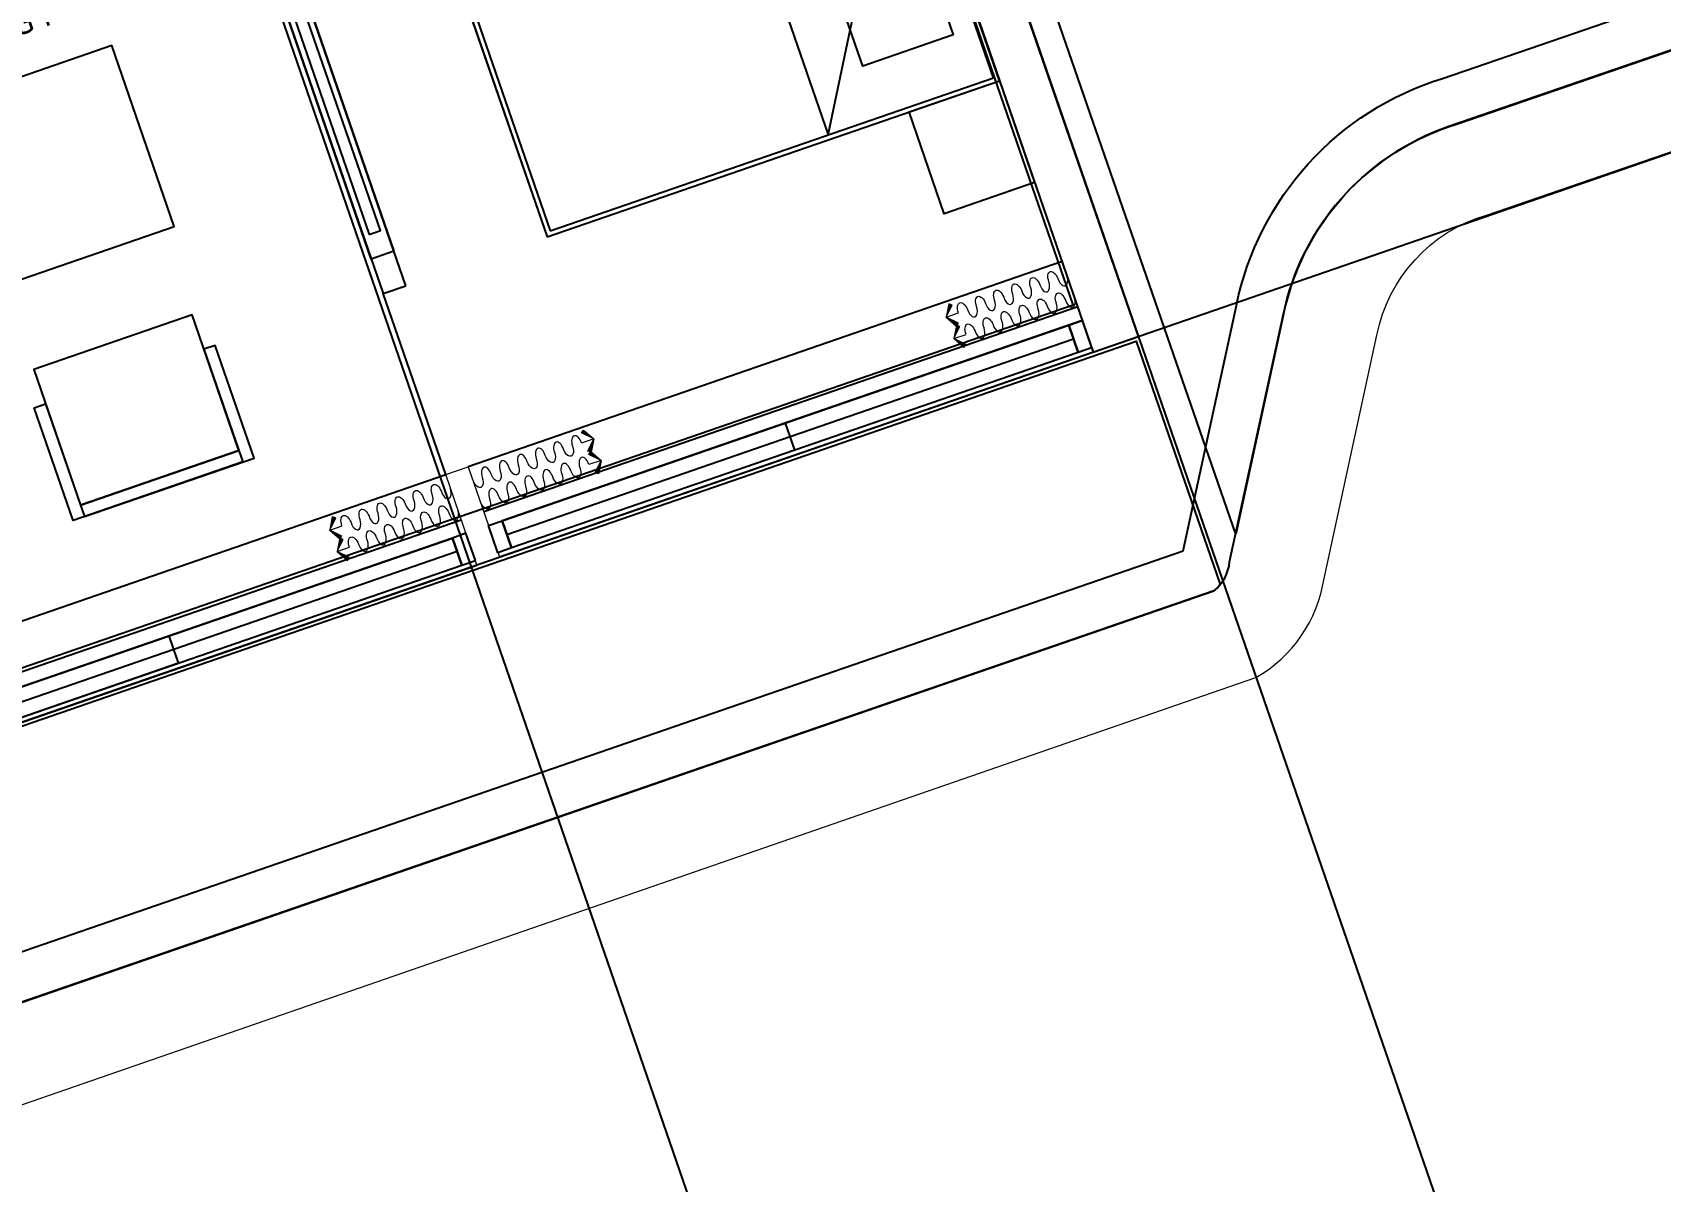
# Model space of a CAD drawing. Header units: millimetres. Extents: x -361699137 to 361252145, y -356478932 to 356523199.
# Drawn here: x -75782 to -68978, y 28622 to 33423 of the extents above; entities that cross this region are included whole.
import ezdxf

# ---------------------------------------------------------------- set-up
doc = ezdxf.new("R2010")
doc.units = ezdxf.units.MM
doc.header["$LTSCALE"] = 100
doc.header["$MEASUREMENT"] = 0
doc.linetypes.add('220126_HDN_HBA typical plan$0$HIDDEN', pattern=[0.375, 0.25, -0.125])
doc.linetypes.add('ACAD_ISO03W100', pattern=[30, 12, -18])
for name, color, linetype in [('1VinaPVC-Text', 9, 'Continuous'), ('A-_FURN----_E-_N', 251, 'Continuous'), ('A-ANNO-ROOM', 50, 'Continuous'), ('A-WALL-FNSH', 11, 'Continuous'), ('IDEA - dim', 251, 'Continuous'), ('KC', 5, 'Continuous'), ('KT-Net manh', 139, 'Continuous'), ('KT-Tuong', 1, 'Continuous')]:
    doc.layers.add(name, color=color, linetype=linetype)
for name, color, linetype, lineweight in [('AUDIT_I_220808132811-11', 7, 'Continuous', 9), ('CIC36 net manh', 8, 'Continuous', 9), ('HBA-Partition', 4, 'Continuous', 13)]:
    doc.layers.add(name, color=color, linetype=linetype, lineweight=lineweight)
doc.layers.add('dien tich thong thuy', color=3, linetype='Continuous', plot=False)
doc.styles.add('220126_HDN_HBA typical plan$0$211210_HDN_HBA_TYPICAL PLAN CORE OPT 1$0$HBA-Text', font='GOTHIC.TTF')
doc.styles.add('Tahoma', font='tahoma.ttf')

# ---------------------------------------------------------------- blocks, each defined once
blk = doc.blocks.new('*U207')
for points in [[(482.6951045578201, -398.9039813853606), (464.6170375002125, -396.4493711387506), (464.3337632049024, -466.3349522090732)], [(396.7561588253833, -484.1490495130481), (464.3337632049024, -466.3349522090732), (394.4481821902239, -466.0516779393653)]]:
    blk.add_hatch(color=256).paths.add_polyline_path(points)
blk.add_line((464.3337632049024, -466.3349522090732), (416.9273155568029, -418.7598943406972))
for points in [[(482.6951045578201, -398.9039813853606), (464.6170375002125, -396.4493711387506), (464.3337632049024, -466.3349522090732)], [(396.7561588253833, -484.1490495130481), (464.3337632049024, -466.3349522090732), (394.4481821902239, -466.0516779393653)]]:
    blk.add_lwpolyline(points, close=True)
for centre in [(16.76743755071067, -17.17677016190672), (85.71403000141326, -87.65612936302188), (155.3043908096025, -157.4940017787478), (224.8947516177918, -227.3318741944736), (294.485112425981, -297.1697466101995), (364.0754732341703, -367.0076190259254)]:
    blk.add_ellipse(centre, major_axis=(34.52187991841241, 31.95056764796491), ratio=0.5238875827070036, start_param=4.731720461219403, end_param=7.873313114809197)
at = {"extrusion": (0, 0, -1)}
for centre in [(51.5728287498025, -52.1059534814385), (120.5194212005051, -122.5853126825537), (190.1097820086943, -192.4231850982796), (259.7001428168836, -262.2610575140054), (329.2905036250728, -332.0989299297313), (398.8808644332621, -401.9368023454572)]:
    blk.add_ellipse(centre, major_axis=(-32.07293168385898, -34.4082260416161), ratio=0.5238875826554585, start_param=4.731720461217387, end_param=7.87331311480718, dxfattribs=at)
blk = doc.blocks.new('*U206')
at = {"layer": 'A-_FURN----_E-_N', "linetype": 'Continuous'}
for points in [[(-899.9999999999709, 600), (-899.9999999999709, 1000), (-1349.999999999971, 1000), (-1349.999999999971, 600)], [(-900.0000000000291, -1000), (-900.0000000000291, 1000), (900.0000000000291, 1000), (900.0000000000291, -1000)], [(-880.0000000000291, -980), (-880.0000000000291, 980), (880.0000000000291, 980), (880.0000000000291, -980)], [(1350.000000000029, 600), (1350.000000000029, 1000), (900.0000000000291, 1000), (900.0000000000291, 600)]]:
    blk.add_lwpolyline(points, close=True, dxfattribs=at)
at = {"layer": 'A-_FURN----_E-_N', "linetype": '220126_HDN_HBA typical plan$0$HIDDEN', "ltscale": 500}
blk.add_lwpolyline([(-900.0000000000291, -1000), (-900.0000000000291, 1000), (900.0000000000291, 1000), (900.0000000000291, -1000)], close=True, dxfattribs=at)
at = {"layer": 'A-_FURN----_E-_N', "linetype": 'Continuous'}
for points in [[(-54.9999999999709, 580), (-54.9999999999709, 880), (-655.605454891891, 880), (-655.605454891891, 480), (-448.1151331290312, 480)], [(645.6054548844986, 580), (645.6054548844986, 880), (45.0000000000291, 880), (45.0000000000291, 580)], [(-880.0000000000291, 248.6659454330802), (-326.2632651105232, 580), (880.0000000000291, 580), (880.0000000000291, 480), (-326.2632651105232, 480), (-326.2632651105232, 580), (-326.2632651105232, 248.6659454330802), (-880.0000000000291, 248.6659454330802)]]:
    blk.add_lwpolyline(points, dxfattribs=at)
blk = doc.blocks.new('13')
at = {"layer": 'A-WALL-FNSH', "color": 5}
for points in [[(-9460.000000018154, -200.0000000055661), (-9460.000000016298, -2815.000000005559)], [(-9460.000000014435, -5600.000000003689), (-9460.000000016305, -3035.000000005566)]]:
    blk.add_lwpolyline(points, dxfattribs=at)
for points in [[(-9460.000000016298, -2815.000000005559), (-9460.000000018626, -260.0000000037107), (-9580.0000000191, -260.0000000055661), (-9580.000000016764, -2815.000000005566)], [(-9520.000000017244, -1562.500000005552), (-9520.000000018634, -260.0000000055516), (-9580.0000000191, -260.0000000055661), (-9580.00000001771, -1562.500000003733)], [(-9460.000000017244, -1562.500000001855), (-9460.000000016298, -2815.000000005559), (-9520.000000016778, -2815.000000005595), (-9520.000000017244, -1562.500000005552)], [(-9580.000000016778, -2875.000000005581), (-9460.000000016764, -2875.000000005566), (-9460.000000016298, -2815.000000005559), (-9580.000000016764, -2815.000000005566)], [(-9580.000000016778, -2975.000000005595), (-9460.000000016778, -2975.000000005595), (-9460.000000016305, -3035.000000005566), (-9580.000000016771, -3035.000000005588)], [(-9460.000000016305, -3035.000000005566), (-9460.000000014908, -5540.000000001863), (-9580.000000014901, -5540.000000003725), (-9580.000000016771, -3035.000000005588)], [(-9460.000000014916, -4287.500000005581), (-9460.000000016305, -3035.000000005566), (-9520.000000016778, -3035.000000005581), (-9520.000000015847, -4287.500000007458)], [(-9520.000000015847, -4287.500000007458), (-9520.000000014435, -5540.000000003703), (-9580.000000014901, -5540.000000003725), (-9580.000000015381, -4287.500000007458)], [(-9580.000000014901, -5540.000000003725), (-9460.000000014908, -5540.000000001863), (-9460.000000014435, -5600.000000003689), (-9580.000000014901, -5600.000000005573)]]:
    blk.add_lwpolyline(points, close=True, dxfattribs=at)
at = {"layer": 'HBA-Partition'}
blk.add_lwpolyline([(-9199.999999997672, -2875.000000005588), (-9199.999999997672, -2975.000000003733), (-9599.999999997206, -2975.000000005581), (-9599.999999997686, -2875.00000000561)], close=True, dxfattribs=at)
at = {"layer": 'IDEA - dim'}
for p, q in [((-9600.000000000015, -200.000000003718), (-9599.999999997686, -2875.00000000561)), ((-9399.999999999083, -200.0000000055807), (-9399.999999998137, -2875.000000005566)), ((-9599.999999995358, -5600.938150443137), (-9599.999999997206, -2975.000000005581)), ((-9399.99999999535, -5600.938150443129), (-9399.999999997672, -2975.000000005559))]:
    blk.add_line(p, q, dxfattribs=at)
for points in [[(-8375.738865846317, -1390.677188741021), (-8823.743899911657, -1390.677188741014), (-8823.743899911191, -2090.677188742884), (-8873.743899911191, -2090.677188742877), (-8873.743899912122, -1340.677188742899), (-8375.738865847248, -1340.677188742913)], [(-7849.999999999069, -1340.677188742877), (-7849.99999999861, -2140.67718874292), (-7049.999999998137, -2140.677188742884), (-7049.999999998152, -1340.677188742884)], [(-8375.738865845844, -2090.67718874105), (-8823.743899911191, -2090.677188742884), (-8823.743899911657, -1390.677188741014), (-8873.743899911657, -1390.677188742899), (-8873.743899911191, -2140.677188744754), (-8375.738865845837, -2140.677188741007)], [(-8823.743899911191, -2090.677188742884), (-8223.743899911657, -2090.677188742899), (-8223.743899911176, -1390.677188744747), (-8823.743899911657, -1390.677188741014)], [(-8399.999999996755, -2975.000000003733), (-6599.999999996755, -2975.000000001855), (-6599.999999997672, -2874.999999998116), (-8399.999999997686, -2874.999999999993)], [(-6752.499999996755, -2875.000000001863), (-6752.499999996289, -2975.000000001877), (-8247.499999997686, -2975.000000003696), (-8247.499999998137, -2875.000000003689)], [(-8147.499999998145, -2900.000000003733), (-8147.499999998152, -2950.000000003725), (-6852.499999996748, -2950.000000001884), (-6852.499999996289, -2900.000000001863)]]:
    blk.add_lwpolyline(points, close=True, dxfattribs=at)
at = {"layer": 'KT-Net manh', "linetype": 'ACAD_ISO03W100', "ltscale": 4}
for p, q in [((-9199.999999999083, -200.0000000037253), (-9199.999999997672, -2875.000000005588)), ((-9199.999999997672, -2874.99999999813), (-8399.999999997686, -2874.999999999993)), ((-9199.999999995809, -5600.938150443115), (-9199.999999997672, -2975.000000003733))]:
    blk.add_line(p, q, dxfattribs=at)
at = {"layer": 'KT-Tuong'}
blk.add_lwpolyline([(-8099.999999995809, -5600.000000001855), (-9599.999999995809, -5600.000000003725), (-9599.999999995809, -5800.000000005595), (-8099.999999995824, -5800.000000003725)], dxfattribs=at)
at = {"layer": 'CIC36 net manh', "color": 8}
for p, xscale, yscale, zscale, rotation in [((-9356.290285326075, -2874.471729313955), 0.8100000000112607, 0.8100000000112607, 0.8100000000112607, 135.1232012040158), ((-9261.336658839617, -2874.254014981932), 0.8100000000112607, 0.8100000000112607, 0.8100000000112607, 135.1232012040158), ((-9356.29028532561, -2975.528270697228), -0.8100000000112606, 0.8100000000112606, 0.8100000000112604, 44.87679879606966), ((-9261.336658838685, -2975.745985031128), -0.8100000000112606, 0.8100000000112606, 0.8100000000112604, 44.87679879606966), ((-9356.290285324692, -5600.650752814494), 0.8100000000112607, 0.8100000000112607, 0.8100000000112607, 135.1232012040158), ((-9261.336658836357, -5600.433038480602), 0.8100000000112607, 0.8100000000112607, 0.8100000000112607, 135.1232012040158)]:
    blk.add_blockref('*U207', p, dxfattribs=dict(at, xscale=xscale, yscale=yscale, zscale=zscale, rotation=rotation))
at = {"layer": 'IDEA - dim', "xscale": -1, "rotation": 179.9999999999999}
blk.add_blockref('*U206', (-7499.999999997221, -4600.000000003733), dxfattribs=at)
at = {"layer": '1VinaPVC-Text', "style": 'Tahoma'}
blk.add_text('LIVING R', height=99.99999999999994, rotation=270, dxfattribs=at).set_placement((-6885.442218540251, -1468.461951313511))
blk = doc.blocks.new('A$C1AAC5519')
at = {"layer": 'A-ANNO-ROOM', "insert": (772.955269176513, 1216.574747113511), "char_height": 600, "attachment_point": 2, "rotation": 50.44882673977027, "style": '220126_HDN_HBA typical plan$0$211210_HDN_HBA_TYPICAL PLAN CORE OPT 1$0$HBA-Text'}
blk.add_mtext_dynamic_manual_height_columns('S.B1.', width=722857412.8743668, gutter_width=9765.624999999996, heights=[0], dxfattribs=at)
blk = doc.blocks.new('A$C418F5BC8')
at = {"layer": 'A-ANNO-ROOM', "insert": (648.1133449638728, 1090.790118377889), "char_height": 600, "attachment_point": 2, "rotation": 50.44882673977027, "style": '220126_HDN_HBA typical plan$0$211210_HDN_HBA_TYPICAL PLAN CORE OPT 1$0$HBA-Text'}
blk.add_mtext_dynamic_manual_height_columns('SL-S', width=722857412.8743668, gutter_width=9765.624999999996, heights=[0], dxfattribs=at)
blk = doc.blocks.new('A$C2A6C5140')
at = {"layer": 'A-ANNO-ROOM', "insert": (731.4497625969816, 1190.0169191678, 0.0003277973379295924), "char_height": 600, "attachment_point": 2, "rotation": 50.44882673977027, "style": '220126_HDN_HBA typical plan$0$211210_HDN_HBA_TYPICAL PLAN CORE OPT 1$0$HBA-Text'}
blk.add_mtext_dynamic_manual_height_columns('2-BR', width=722857412.8743668, gutter_width=9765.624999999996, heights=[0], dxfattribs=at)
blk = doc.blocks.new('A$C5388591E')
at = {"layer": 'A-ANNO-ROOM', "insert": (894.3001998505497, 842.1987865094561, 0.0004622000541105721), "char_height": 600, "attachment_point": 2, "rotation": 1.4064704596368105, "style": '220126_HDN_HBA typical plan$0$211210_HDN_HBA_TYPICAL PLAN CORE OPT 1$0$HBA-Text'}
blk.add_mtext_dynamic_manual_height_columns('3-BR', width=722857412.8743668, gutter_width=9765.624999999996, heights=[0], dxfattribs=at)
blk = doc.blocks.new('A$C21AF0CCA')
at = {"layer": 'A-ANNO-ROOM', "insert": (1197.56892258345, 814.6835720778872), "char_height": 600, "attachment_point": 2, "rotation": 0.10542954816276216, "style": '220126_HDN_HBA typical plan$0$211210_HDN_HBA_TYPICAL PLAN CORE OPT 1$0$HBA-Text'}
blk.add_mtext_dynamic_manual_height_columns('S.B1P.', width=722857412.8743668, gutter_width=9765.624999999996, heights=[0], dxfattribs=at)
blk = doc.blocks.new('A$C0e39c971')
at = {"layer": 'KC', "ltscale": 2000}
for p, q in [((-28366.21502084937, -2794.040375681547), (-10200.9177287817, -55409.23442565966)), ((-31154.70372047741, -3756.760881356404), (-12989.40642823558, -56371.95493183896)), ((-11573.3686223512, -26212.01471625812), (-54982.34483558871, -41198.88253187187))]:
    blk.add_line(p, q, dxfattribs=at)
at = {"layer": 'KC', "elevation": 1.034975806175202e-10}
for points in [[(-17552.23584064748, -16036.06459273009), (-17553.1389593645, -16036.37639277731), (-20141.8602483701, -8672.649219421492, 0.3383369275737885), (-24015.29082174599, -7136.458974841615), (-53451.03999679349, -17291.55951986432, 0.4594566638934902), (-55491.1399245502, -22440.97886224906), (-46722.43160347594, -36767.33588192488, 0.2796886410766748), (-41756.25934116053, -37798.72170729071), (-19038.83478782838, -29961.01369796699, 0.2042794764179826), (-18972.52809744002, -29839.90109064529), (-18748.74024396064, -28810.03134434265, -0.275411558420597), (-18020.89218299882, -28009.52022957452), (-13608.50410666387, -26491.64415193349, -0.4141945204059637), (-12447.42789786076, -27056.16764173837), (-4118.211540221004, -51146.8806521662, 0.3197537419032751), (701.8279530112632, -54580.38154215179), (45839.20945656975, -54580.38154215179, 0.3653099340488337), (50805.18134907098, -50269.65953950946, 0.1024343471952136), (50796.20608748565, -48647.75340763869), (48355.04031652305, -37177.11983438133, 0.1326112318916029), (46888.71811021073, -34378.50465145579, 0.06649945757597092), (45757.53223259235, -33464.07898575653, 0.1376152775427903), (43676.93692294578, -32880.38154222074), (18033.23583193077, -32880.38154215258)], [(-44768.05028010235, -37672.4164484323, 0.1611946573831598), (-41822.29495876384, -37609.93604636512), (-19167.160101207, -29793.71852097943), (-18944.45515993348, -28768.83232718595, -0.2743065762547361), (-18082.70163077179, -27819.27985565281), (-13673.69687452055, -26302.56765129972, -0.4141533536735696), (-12258.4067412282, -26990.81473556511), (-3929.19038362366, -51081.52774589112, 0.3197537419032745), (701.8279530112632, -54380.38154215178), (45837.75658286465, -54380.38154215179, 0.151466571344554), (48597.29591171903, -53480.20079990816, 0.151466571344554)], [(-44768.05028010253, -37672.41644843231, 0.1611946573845213), (-41822.29495874047, -37609.93604635706), (-19167.16010120697, -29793.71852097942), (-18944.45515993494, -28768.83232719273, -0.2743065762563507), (-18082.70163077116, -27819.27985565258), (-13673.69687450188, -26302.56765129325, -0.4141533536684066), (-12258.40674122795, -26990.81473556501), (-3929.190383623587, -51081.52774589112, 0.3197537419032702), (701.8279530112632, -54380.38154215181), (45837.75658286479, -54380.38154215179, 0.1514665713445501), (48597.29591171909, -53480.20079990817)]]:
    blk.add_lwpolyline(points, format="xyb", dxfattribs=at)

msp = doc.modelspace()

# ---------------------------------------------------------------- linework, layer by layer
msp.add_line((-70845.12051004978, 31089.78242103203), (-93639.68565287202, 23225.46024095704))
at = {"layer": 'AUDIT_I_220808132811-11', "elevation": 1.118653840330101e-10}
for points in [[(-69193.30637794166, 45106.94538371818), (-71608.18641396164, 52101.56739367126, 0.3643585262583712), (-76316.22335845136, 54156.43183830037), (-105251.9352621387, 44174.19969276607, 0.4519047578513394), (-107468.3438809736, 38521.0920903217), (-99355.1182781613, 24907.26294021989, 0.3106788684848847), (-93192.1073306115, 22936.01019132367), (-70669.28839360795, 30727.35068779386, 0.2299220823866625), (-70384.42438073971, 31142.11707948335), (-70163.50289504483, 32158.79582628727, -0.2789899883790971), (-69704.65776879928, 32660.41716481154), (-65284.34999406608, 34181.01764486975, -0.4143403845293878), (-64631.75593334719, 33863.92266491413), (-56302.53957563703, 9773.209654282633, 0.3197537419032749), (-51104.45776920996, 6070.414576847223), (-5967.076265651645, 6070.414576847223, 0.4808685683322463), (-826.5305198492715, 12501.31484617034), (-1435.178516527987, 15196.44977954429), (-1480.444214882969, 15396.89038593689), (-3255.875840014254, 23916.51383654246)], [(-70845.12051004978, 31089.78242103203, 0.2042794764179826), (-70778.81381966136, 31210.89502835373), (-70555.02596618194, 32240.76477465636, -0.275411558420597), (-69827.17790522016, 33041.27588942449), (-65414.78982888517, 34559.15196706553, -0.4141945204059637), (-64253.7136200821, 33994.62847726065), (-55924.49726244234, 9903.915466832812, 0.3197537419032751), (-51104.45776920993, 6470.414576847223), (-5967.076265651645, 6470.414576847223, 0.3653099340488337), (-1001.104373149923, 10781.13657949169)]]:
    msp.add_lwpolyline(points, format="xyb", dxfattribs=at)
at = {"layer": 'dien tich thong thuy', "elevation": 1.548779766668872e-10}
msp.add_lwpolyline([(-73003.42791846371, 37154.706165695), (-73737.70627026603, 39281.51958065974), (-73846.41006703349, 39243.98979823352), (-74445.25485616975, 40978.52429443754), (-77058.87223056756, 40076.17778657326), (-77975.76512501313, 39759.6222304463), (-78661.07167006168, 39523.02142812093), (-77672.2434900112, 36658.91269701345), (-78712.01894709427, 36299.93216609939), (-77612.2907011548, 33114.60502576545), (-77423.20255297277, 33179.68563013385), (-76509.41457052686, 30533.00630184154), (-74009.22711618978, 31396.19134207401), (-73886.34456332301, 31438.61631350223), (-71433.41975806252, 32285.48401259114), (-72836.77762699546, 36350.26453866516), (-72728.01160175691, 36387.614073585), (-72993.97541439853, 37157.96962503586)], close=True, dxfattribs=at)
at = {"layer": 'dien tich thong thuy'}
for points, elevation in [([(-70753.51625977253, 31327.30888846683), (-71537.58019596507, 33593.10517669307), (-66247.28623906552, 35419.54629409719), (-65894.57212109485, 34394.22440424462), (-69863.13906283956, 33029.62498728382, 0.2658116609130207), (-70555.0248844084, 32240.76446351781)], 4.469598132477386e-10), ([(-70818.13999086892, 31116.19274841034, -0.05333944198335537), (-70845.11942827626, 31089.78210989368), (-76078.52136212982, 29284.21316625398), (-76434.40617790427, 30315.73748974446), (-71169.36884805321, 32133.51573330409)], 3.350944292147351e-10)]:
    msp.add_lwpolyline(points, format="xyb", close=True, dxfattribs=dict(at, elevation=elevation))

# ---------------------------------------------------------------- block references
at = {"layer": 'A-ANNO-ROOM'}
for p in [(-259643.7130096142, 30107.50136767479, 5.460850030168077e-05), (-265285.2820729736, 28918.92663560377, 5.460850030168077e-05), (-245554.3968650475, 25356.81105555443, 5.460850030168077e-05), (-227992.1817903481, 24030.19494673412, 5.460832008522107e-05), (-256709.4713859697, 21832.8932062781, 5.460850030168077e-05), (-262170.0583902029, 20336.74231012515, 5.460850030168077e-05), (-227339.9751671815, 20267.82827189344, 5.460850030168077e-05), (-224467.8250259957, 15310.13736246047, 5.460832008522128e-05)]:
    msp.add_blockref('A$C21AF0CCA', p, dxfattribs=at)
at = {"layer": 'dien tich thong thuy'}
for name, p, rotation in [('A$C2A6C5140', (-231902.1761341663, 41866.69510118499, 3.214423980650787e-05), 310.9576437198666), ('A$C2A6C5140', (-223136.0769012624, 38294.90614465419, 1.895367564819208e-05), 310.9576437198666), ('A$C2A6C5140', (-179022.2876665308, 13510.42375649511, 0.000178988243818107), 310.9576437198666), ('A$C2A6C5140', (-176749.4277460563, 2773.706094754736, 0.000178988243818107), 310.9576437198666), ('A$C2A6C5140', (-199561.0792445699, 2742.960286576832, 0.0001030398263186841), 310.9576437198666), ('A$C2A6C5140', (-192735.1419570138, 2545.06827839894, 0.000178988243818107), 310.9576437198666), ('A$C418F5BC8', (-243956.3571569886, 39603.8582028097, -1.001597833679712e-05), 309.6632197063607), ('A$C418F5BC8', (-248126.4019441397, 37597.12528390926, -1.001597833679712e-05), 309.6632197063607), ('A$C418F5BC8', (-251890.361273925, 36548.61448139837, -1.001597833679712e-05), 309.6632197063607), ('A$C418F5BC8', (-255839.4329553979, 34945.01120257354, -1.001597833679712e-05), 309.6632197063607), ('A$C1AAC5519', (-240877.0889148213, 28052.61175672372, 0.0003723829774320968), 309.6566028083925), ('A$C1AAC5519', (-219521.6105350079, 27682.1615688601, 0.0005547181599990354), 309.6566028083925), ('A$C1AAC5519', (-217651.9125884596, 24627.95011466656, 0.0003723828570649432), 309.6566028083925), ('A$C1AAC5519', (-267764.0012375055, 19262.70548251106, 0.0003723828655667127), 309.6566028083925), ('A$C418F5BC8', (-223053.1163780628, 10712.6679421931, -1.001597833679712e-05), 309.6632197063607), ('A$C1AAC5519', (-213503.7868963684, 3324.648489140978, -0.3423708923741385), 309.6566028083925), ('A$C1AAC5519', (-207798.658660123, 3064.615415494518, 0.0003723828655667127), 309.6566028083925), ('A$C1AAC5519', (-184128.1584514385, 2786.454424718489, 0.0003723828655667127), 309.6566028083925)]:
    msp.add_blockref(name, p, dxfattribs=dict(at, rotation=rotation))
for p in [(-273086.0443437684, 28673.87453448355, -1.001579812033762e-05), (-220441.6689392982, 3035.191374137183, 4.458552763712727e-05)]:
    msp.add_blockref('A$C5388591E', p, dxfattribs=at)
at = {"layer": 'IDEA - dim', "rotation": 109.0471379536515}
msp.add_blockref('13', (-79775.40095283277, 39334.01734801053), dxfattribs=at)
at = {"layer": 'KC'}
msp.add_blockref('A$C0e39c971', (-51806.2233402338, 61050.61543249532), dxfattribs=at)

doc.saveas('drawing.dxf')
